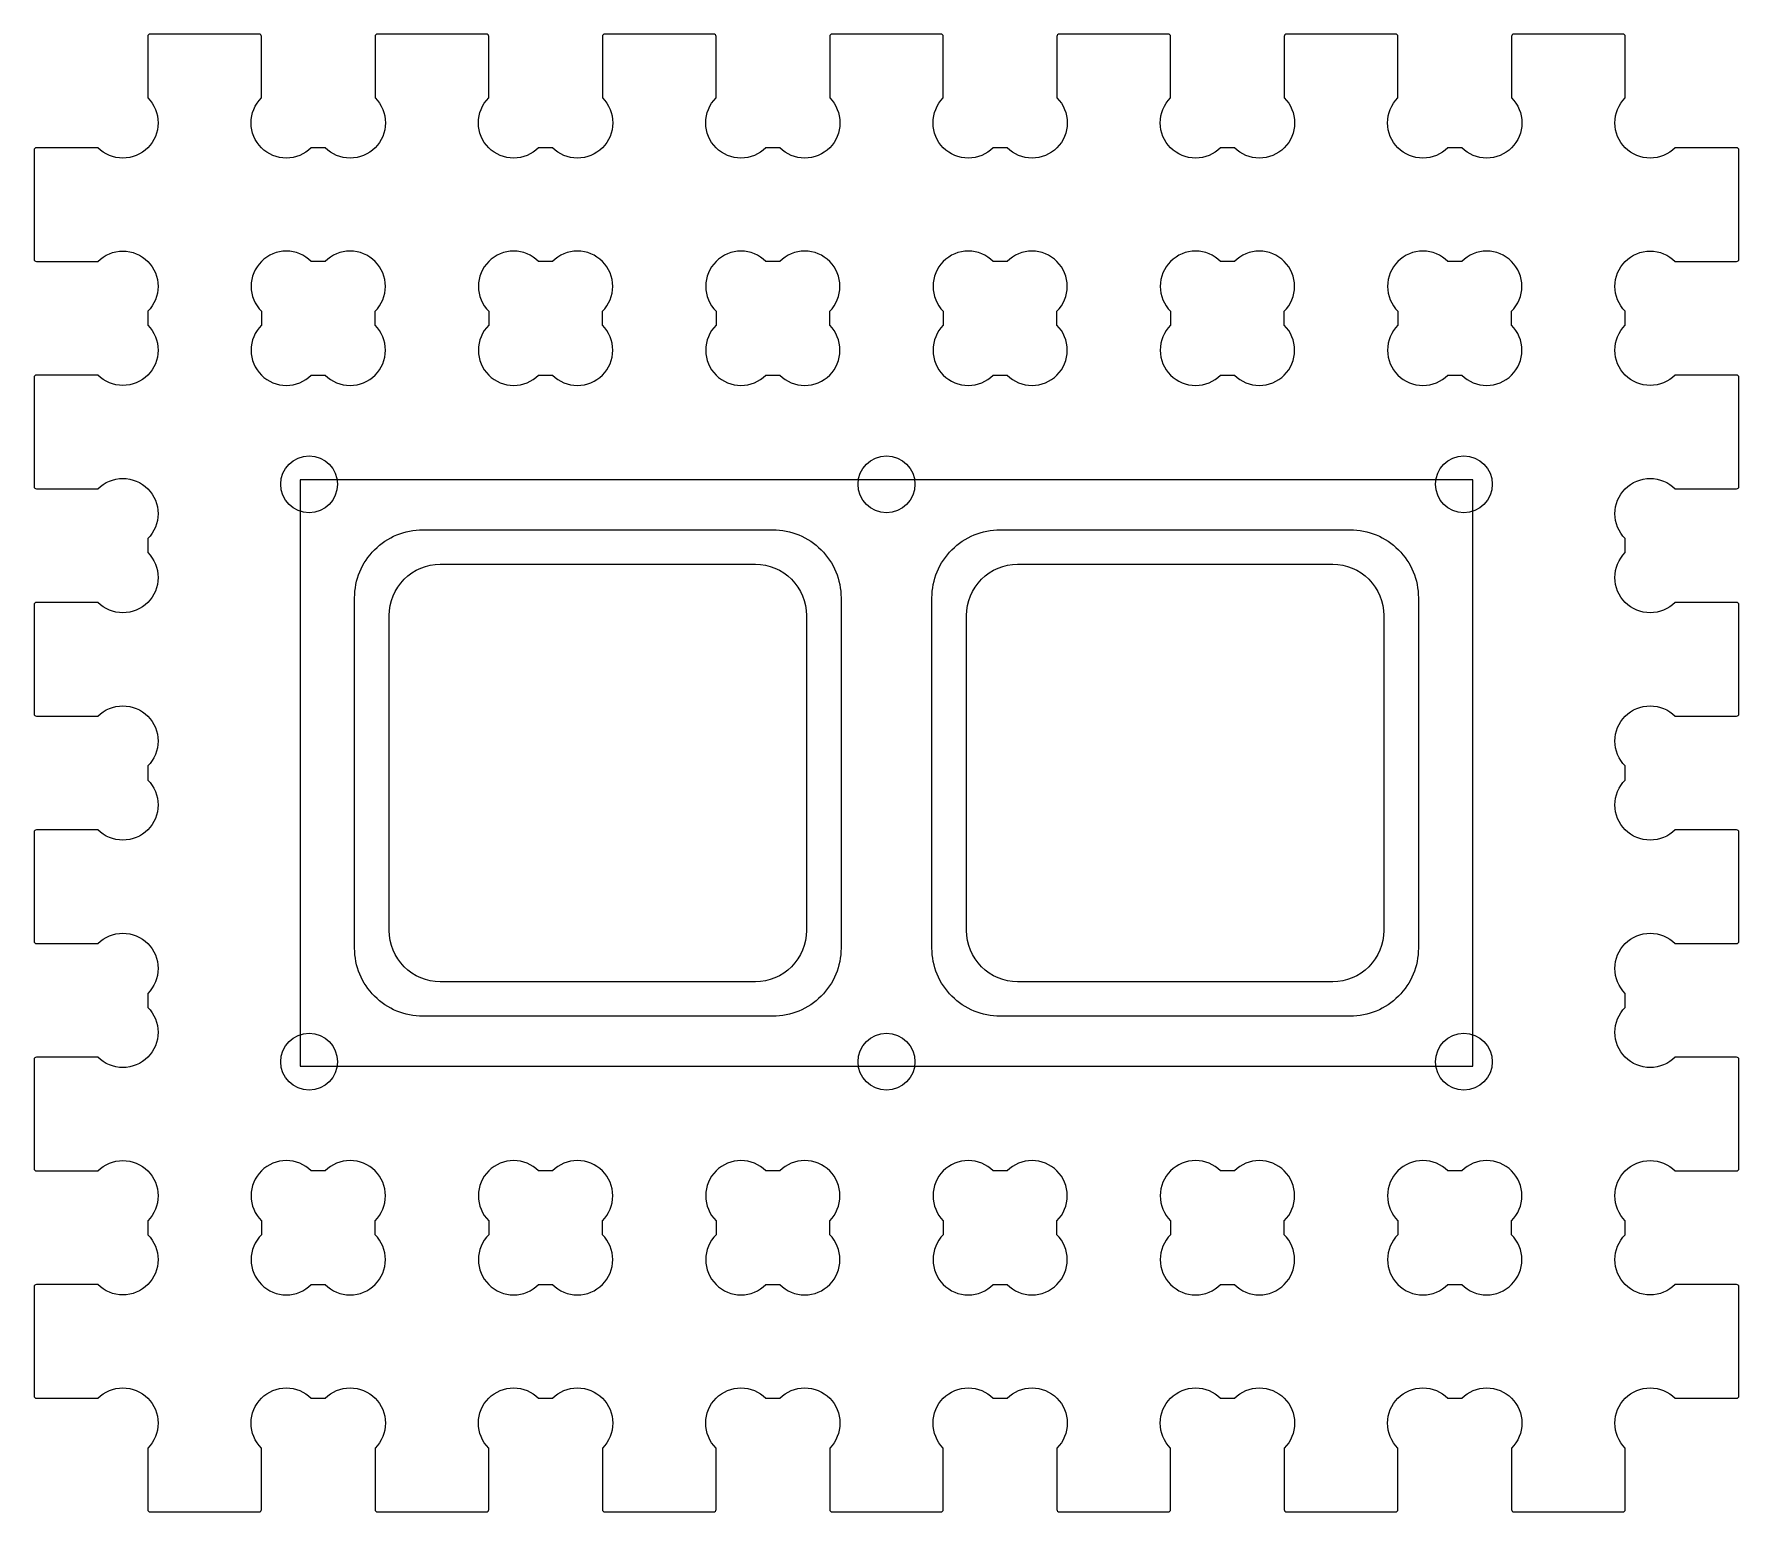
# Model space of a CAD drawing. Extents: x -37.5 to 37.5, y -32.5 to 32.5.
import ezdxf

# ---------------------------------------------------------------- set-up
doc = ezdxf.new("R2010")
doc.units = 0
doc.layers.get('0').update_dxf_attribs({"lineweight": 0})
doc.layers.add('grav1.5mm', color=4, linetype='Continuous')
doc.layers.add('holes', color=1, linetype='Continuous', lineweight=0)

msp = doc.modelspace()

# ---------------------------------------------------------------- linework, layer by layer
at = {"flags": 128}
msp.add_lwpolyline([(22.5, 32.4, 0.414214), (22.4, 32.5), (17.6, 32.5, 0.414214), (17.5, 32.4), (17.5, 29.692, -0.414214), (17.5, 27.5, -0.414214), (15.308, 27.5), (14.692, 27.5, -0.414214), (12.5, 27.5, -0.414214), (12.5, 29.692), (12.5, 32.4, 0.414214), (12.4, 32.5), (7.6, 32.5, 0.414214), (7.5, 32.4), (7.5, 29.692, -0.414214), (7.5, 27.5, -0.414214), (5.308, 27.5), (4.692, 27.5, -0.414214), (2.5, 27.5, -0.414214), (2.5, 29.692), (2.5, 32.4, 0.414214), (2.4, 32.5), (-2.4, 32.5, 0.414214), (-2.5, 32.4), (-2.5, 29.692, -0.414214), (-2.5, 27.5, -0.414214), (-4.692, 27.5), (-5.308, 27.5, -0.414214), (-7.5, 27.5, -0.414214), (-7.5, 29.692), (-7.5, 32.4, 0.414214), (-7.6, 32.5), (-12.4, 32.5, 0.414214), (-12.5, 32.4), (-12.5, 29.692, -0.414214), (-12.5, 27.5, -0.414214), (-14.692, 27.5), (-15.308, 27.5, -0.414214), (-17.5, 27.5, -0.414214), (-17.5, 29.692), (-17.5, 32.4, 0.414214), (-17.6, 32.5), (-22.4, 32.5, 0.414214), (-22.5, 32.4), (-22.5, 29.692, -0.414214), (-22.5, 27.5, -0.414214), (-24.692, 27.5), (-25.308, 27.5, -0.414214), (-27.5, 27.5, -0.414214), (-27.5, 29.692), (-27.5, 32.4, 0.414214), (-27.6, 32.5), (-32.4, 32.5, 0.414214), (-32.5, 32.4), (-32.5, 29.692, -0.414214), (-32.5, 27.5, -0.414214), (-34.692, 27.5), (-37.4, 27.5, 0.414214), (-37.5, 27.4), (-37.5, 22.6, 0.414214), (-37.4, 22.5), (-34.692, 22.5, -0.414214), (-32.5, 22.5, -0.414214), (-32.5, 20.308), (-32.5, 19.692, -0.414214), (-32.5, 17.5, -0.414214), (-34.692, 17.5), (-37.4, 17.5, 0.414214), (-37.5, 17.4), (-37.5, 12.6, 0.414214), (-37.4, 12.5), (-34.692, 12.5, -0.414214), (-32.5, 12.5, -0.414214), (-32.5, 10.308), (-32.5, 9.692, -0.414214), (-32.5, 7.5, -0.414214), (-34.692, 7.5), (-37.4, 7.5, 0.414214), (-37.5, 7.4), (-37.5, 2.6, 0.414214), (-37.4, 2.5), (-34.692, 2.5, -0.414214), (-32.5, 2.5, -0.414214), (-32.5, 0.308), (-32.5, -0.308, -0.414214), (-32.5, -2.5, -0.414214), (-34.692, -2.5), (-37.4, -2.5, 0.414214), (-37.5, -2.6), (-37.5, -7.4, 0.414214), (-37.4, -7.5), (-34.692, -7.5, -0.414214), (-32.5, -7.5, -0.414214), (-32.5, -9.692), (-32.5, -10.308, -0.414214), (-32.5, -12.5, -0.414214), (-34.692, -12.5), (-37.4, -12.5, 0.414214), (-37.5, -12.6), (-37.5, -17.4, 0.414214), (-37.4, -17.5), (-34.692, -17.5, -0.414214), (-32.5, -17.5, -0.414214), (-32.5, -19.692), (-32.5, -20.308, -0.414214), (-32.5, -22.5, -0.414214), (-34.692, -22.5), (-37.4, -22.5, 0.414214), (-37.5, -22.6), (-37.5, -27.4, 0.414214), (-37.4, -27.5), (-34.692, -27.5, -0.414214), (-32.5, -27.5, -0.414214), (-32.5, -29.692), (-32.5, -32.4, 0.414214), (-32.4, -32.5), (-27.6, -32.5, 0.414214), (-27.5, -32.4), (-27.5, -29.692, -0.414214), (-27.5, -27.5, -0.414214), (-25.308, -27.5), (-24.692, -27.5, -0.414214), (-22.5, -27.5, -0.414214), (-22.5, -29.692), (-22.5, -32.4, 0.414214), (-22.4, -32.5), (-17.6, -32.5, 0.414214), (-17.5, -32.4), (-17.5, -29.692, -0.414214), (-17.5, -27.5, -0.414214), (-15.308, -27.5), (-14.692, -27.5, -0.414214), (-12.5, -27.5, -0.414214), (-12.5, -29.692), (-12.5, -32.4, 0.414214), (-12.4, -32.5), (-7.6, -32.5, 0.414214), (-7.5, -32.4), (-7.5, -29.692, -0.414214), (-7.5, -27.5, -0.414214), (-5.308, -27.5), (-4.692, -27.5, -0.414214), (-2.5, -27.5, -0.414214), (-2.5, -29.692), (-2.5, -32.4, 0.414214), (-2.4, -32.5), (2.4, -32.5, 0.414214), (2.5, -32.4), (2.5, -29.692, -0.414214), (2.5, -27.5, -0.414214), (4.692, -27.5), (5.308, -27.5, -0.414214), (7.5, -27.5, -0.414214), (7.5, -29.692), (7.5, -32.4, 0.414214), (7.6, -32.5), (12.4, -32.5, 0.414214), (12.5, -32.4), (12.5, -29.692, -0.414214), (12.5, -27.5, -0.414214), (14.692, -27.5), (15.308, -27.5, -0.414214), (17.5, -27.5, -0.414214), (17.5, -29.692), (17.5, -32.4, 0.414214), (17.6, -32.5), (22.4, -32.5, 0.414214), (22.5, -32.4), (22.5, -29.692, -0.414214), (22.5, -27.5, -0.414214), (24.692, -27.5), (25.308, -27.5, -0.414214), (27.5, -27.5, -0.414214), (27.5, -29.692), (27.5, -32.4, 0.414214), (27.6, -32.5), (32.4, -32.5, 0.414214), (32.5, -32.4), (32.5, -29.692, -0.414214), (32.5, -27.5, -0.414214), (34.692, -27.5), (37.4, -27.5, 0.414214), (37.5, -27.4), (37.5, -22.6, 0.414214), (37.4, -22.5), (34.692, -22.5, -0.414214), (32.5, -22.5, -0.414214), (32.5, -20.308), (32.5, -19.692, -0.414214), (32.5, -17.5, -0.414214), (34.692, -17.5), (37.4, -17.5, 0.414214), (37.5, -17.4), (37.5, -12.6, 0.414214), (37.4, -12.5), (34.692, -12.5, -0.414214), (32.5, -12.5, -0.414214), (32.5, -10.308), (32.5, -9.692, -0.414214), (32.5, -7.5, -0.414214), (34.692, -7.5), (37.4, -7.5, 0.414214), (37.5, -7.4), (37.5, -2.6, 0.414214), (37.4, -2.5), (34.692, -2.5, -0.414214), (32.5, -2.5, -0.414214), (32.5, -0.308), (32.5, 0.308, -0.414214), (32.5, 2.5, -0.414214), (34.692, 2.5), (37.4, 2.5, 0.414214), (37.5, 2.6), (37.5, 7.4, 0.414214), (37.4, 7.5), (34.692, 7.5, -0.414214), (32.5, 7.5, -0.414214), (32.5, 9.692), (32.5, 10.308, -0.414214), (32.5, 12.5, -0.414214), (34.692, 12.5), (37.4, 12.5, 0.414214), (37.5, 12.6), (37.5, 17.4, 0.414214), (37.4, 17.5), (34.692, 17.5, -0.414214), (32.5, 17.5, -0.414214), (32.5, 19.692), (32.5, 20.308, -0.414214), (32.5, 22.5, -0.414214), (34.692, 22.5), (37.4, 22.5, 0.414214), (37.5, 22.6), (37.5, 27.4, 0.414214), (37.4, 27.5), (34.692, 27.5, -0.414214), (32.5, 27.5, -0.414214), (32.5, 29.692), (32.5, 32.4, 0.414214), (32.4, 32.5), (27.6, 32.5, 0.414214), (27.5, 32.4), (27.5, 29.692, -0.414214), (27.5, 27.5, -0.414214), (25.308, 27.5), (24.692, 27.5, -0.414214), (22.5, 27.5, -0.414214), (22.5, 29.692), (22.5, 32.4)], format="xyb", dxfattribs=at)
at = {"layer": 'grav1.5mm', "flags": 128}
msp.add_lwpolyline([(25.8, 12.9), (-25.8, 12.9), (-25.8, -12.9), (25.8, -12.9), (25.8, 12.9)], dxfattribs=at)
for points in [[(-21.88, 6.93, -0.414214), (-19.63, 9.18), (-5.77, 9.18, -0.414214), (-3.52, 6.93), (-3.52, -6.93, -0.414214), (-5.77, -9.18), (-19.63, -9.18, -0.414214), (-21.88, -6.93), (-21.88, 6.93)], [(3.52, 6.93, -0.414214), (5.77, 9.18), (19.63, 9.18, -0.414214), (21.88, 6.93), (21.88, -6.93, -0.414214), (19.63, -9.18), (5.77, -9.18, -0.414214), (3.52, -6.93), (3.52, 6.93)]]:
    msp.add_lwpolyline(points, format="xyb", dxfattribs=at)
at = {"layer": 'holes'}
for points in [[(-22.5, 20.308, 0.414214), (-22.5, 22.5, 0.414214), (-24.692, 22.5), (-25.308, 22.5, 0.414214), (-27.5, 22.5, 0.414214), (-27.5, 20.308), (-27.5, 19.692, 0.414214), (-27.5, 17.5, 0.414214), (-25.308, 17.5), (-24.692, 17.5, 0.414214), (-22.5, 17.5, 0.414214), (-22.5, 19.692), (-22.5, 20.308)], [(-12.5, 20.308, 0.414214), (-12.5, 22.5, 0.414214), (-14.692, 22.5), (-15.308, 22.5, 0.414214), (-17.5, 22.5, 0.414214), (-17.5, 20.308), (-17.5, 19.692, 0.414214), (-17.5, 17.5, 0.414214), (-15.308, 17.5), (-14.692, 17.5, 0.414214), (-12.5, 17.5, 0.414214), (-12.5, 19.692), (-12.5, 20.308)], [(-2.5, 20.308, 0.414214), (-2.5, 22.5, 0.414214), (-4.692, 22.5), (-5.308, 22.5, 0.414214), (-7.5, 22.5, 0.414214), (-7.5, 20.308), (-7.5, 19.692, 0.414214), (-7.5, 17.5, 0.414214), (-5.308, 17.5), (-4.692, 17.5, 0.414214), (-2.5, 17.5, 0.414214), (-2.5, 19.692), (-2.5, 20.308)], [(7.5, 20.308, 0.414214), (7.5, 22.5, 0.414214), (5.308, 22.5), (4.692, 22.5, 0.414214), (2.5, 22.5, 0.414214), (2.5, 20.308), (2.5, 19.692, 0.414214), (2.5, 17.5, 0.414214), (4.692, 17.5), (5.308, 17.5, 0.414214), (7.5, 17.5, 0.414214), (7.5, 19.692), (7.5, 20.308)], [(17.5, 20.308, 0.414214), (17.5, 22.5, 0.414214), (15.308, 22.5), (14.692, 22.5, 0.414214), (12.5, 22.5, 0.414214), (12.5, 20.308), (12.5, 19.692, 0.414214), (12.5, 17.5, 0.414214), (14.692, 17.5), (15.308, 17.5, 0.414214), (17.5, 17.5, 0.414214), (17.5, 19.692), (17.5, 20.308)], [(27.5, 20.308, 0.414214), (27.5, 22.5, 0.414214), (25.308, 22.5), (24.692, 22.5, 0.414214), (22.5, 22.5, 0.414214), (22.5, 20.308), (22.5, 19.692, 0.414214), (22.5, 17.5, 0.414214), (24.692, 17.5), (25.308, 17.5, 0.414214), (27.5, 17.5, 0.414214), (27.5, 19.692), (27.5, 20.308)], [(-23.4, 7.7, -0.414214), (-20.4, 10.7), (-5, 10.7, -0.414214), (-2, 7.7), (-2, -7.7, -0.414214), (-5, -10.7), (-20.4, -10.7, -0.414214), (-23.4, -7.7), (-23.4, 7.7)], [(2, 7.7, -0.414214), (5, 10.7), (20.4, 10.7, -0.414214), (23.4, 7.7), (23.4, -7.7, -0.414214), (20.4, -10.7), (5, -10.7, -0.414214), (2, -7.7), (2, 7.7)], [(-22.5, -19.692, 0.414214), (-22.5, -17.5, 0.414214), (-24.692, -17.5), (-25.308, -17.5, 0.414214), (-27.5, -17.5, 0.414214), (-27.5, -19.692), (-27.5, -20.308, 0.414214), (-27.5, -22.5, 0.414214), (-25.308, -22.5), (-24.692, -22.5, 0.414214), (-22.5, -22.5, 0.414214), (-22.5, -20.308), (-22.5, -19.692)], [(-12.5, -19.692, 0.414214), (-12.5, -17.5, 0.414214), (-14.692, -17.5), (-15.308, -17.5, 0.414214), (-17.5, -17.5, 0.414214), (-17.5, -19.692), (-17.5, -20.308, 0.414214), (-17.5, -22.5, 0.414214), (-15.308, -22.5), (-14.692, -22.5, 0.414214), (-12.5, -22.5, 0.414214), (-12.5, -20.308), (-12.5, -19.692)], [(-2.5, -19.692, 0.414214), (-2.5, -17.5, 0.414214), (-4.692, -17.5), (-5.308, -17.5, 0.414214), (-7.5, -17.5, 0.414214), (-7.5, -19.692), (-7.5, -20.308, 0.414214), (-7.5, -22.5, 0.414214), (-5.308, -22.5), (-4.692, -22.5, 0.414214), (-2.5, -22.5, 0.414214), (-2.5, -20.308), (-2.5, -19.692)], [(7.5, -19.692, 0.414214), (7.5, -17.5, 0.414214), (5.308, -17.5), (4.692, -17.5, 0.414214), (2.5, -17.5, 0.414214), (2.5, -19.692), (2.5, -20.308, 0.414214), (2.5, -22.5, 0.414214), (4.692, -22.5), (5.308, -22.5, 0.414214), (7.5, -22.5, 0.414214), (7.5, -20.308), (7.5, -19.692)], [(17.5, -19.692, 0.414214), (17.5, -17.5, 0.414214), (15.308, -17.5), (14.692, -17.5, 0.414214), (12.5, -17.5, 0.414214), (12.5, -19.692), (12.5, -20.308, 0.414214), (12.5, -22.5, 0.414214), (14.692, -22.5), (15.308, -22.5, 0.414214), (17.5, -22.5, 0.414214), (17.5, -20.308), (17.5, -19.692)], [(27.5, -19.692, 0.414214), (27.5, -17.5, 0.414214), (25.308, -17.5), (24.692, -17.5, 0.414214), (22.5, -17.5, 0.414214), (22.5, -19.692), (22.5, -20.308, 0.414214), (22.5, -22.5, 0.414214), (24.692, -22.5), (25.308, -22.5, 0.414214), (27.5, -22.5, 0.414214), (27.5, -20.308), (27.5, -19.692)]]:
    msp.add_lwpolyline(points, format="xyb", close=True, dxfattribs=at)
for centre in [(-25.4, 12.7), (0, 12.7), (25.4, 12.7), (-25.4, -12.7), (0, -12.7), (25.4, -12.7)]:
    msp.add_circle(centre, 1.25, dxfattribs=at)

doc.saveas('drawing.dxf')
